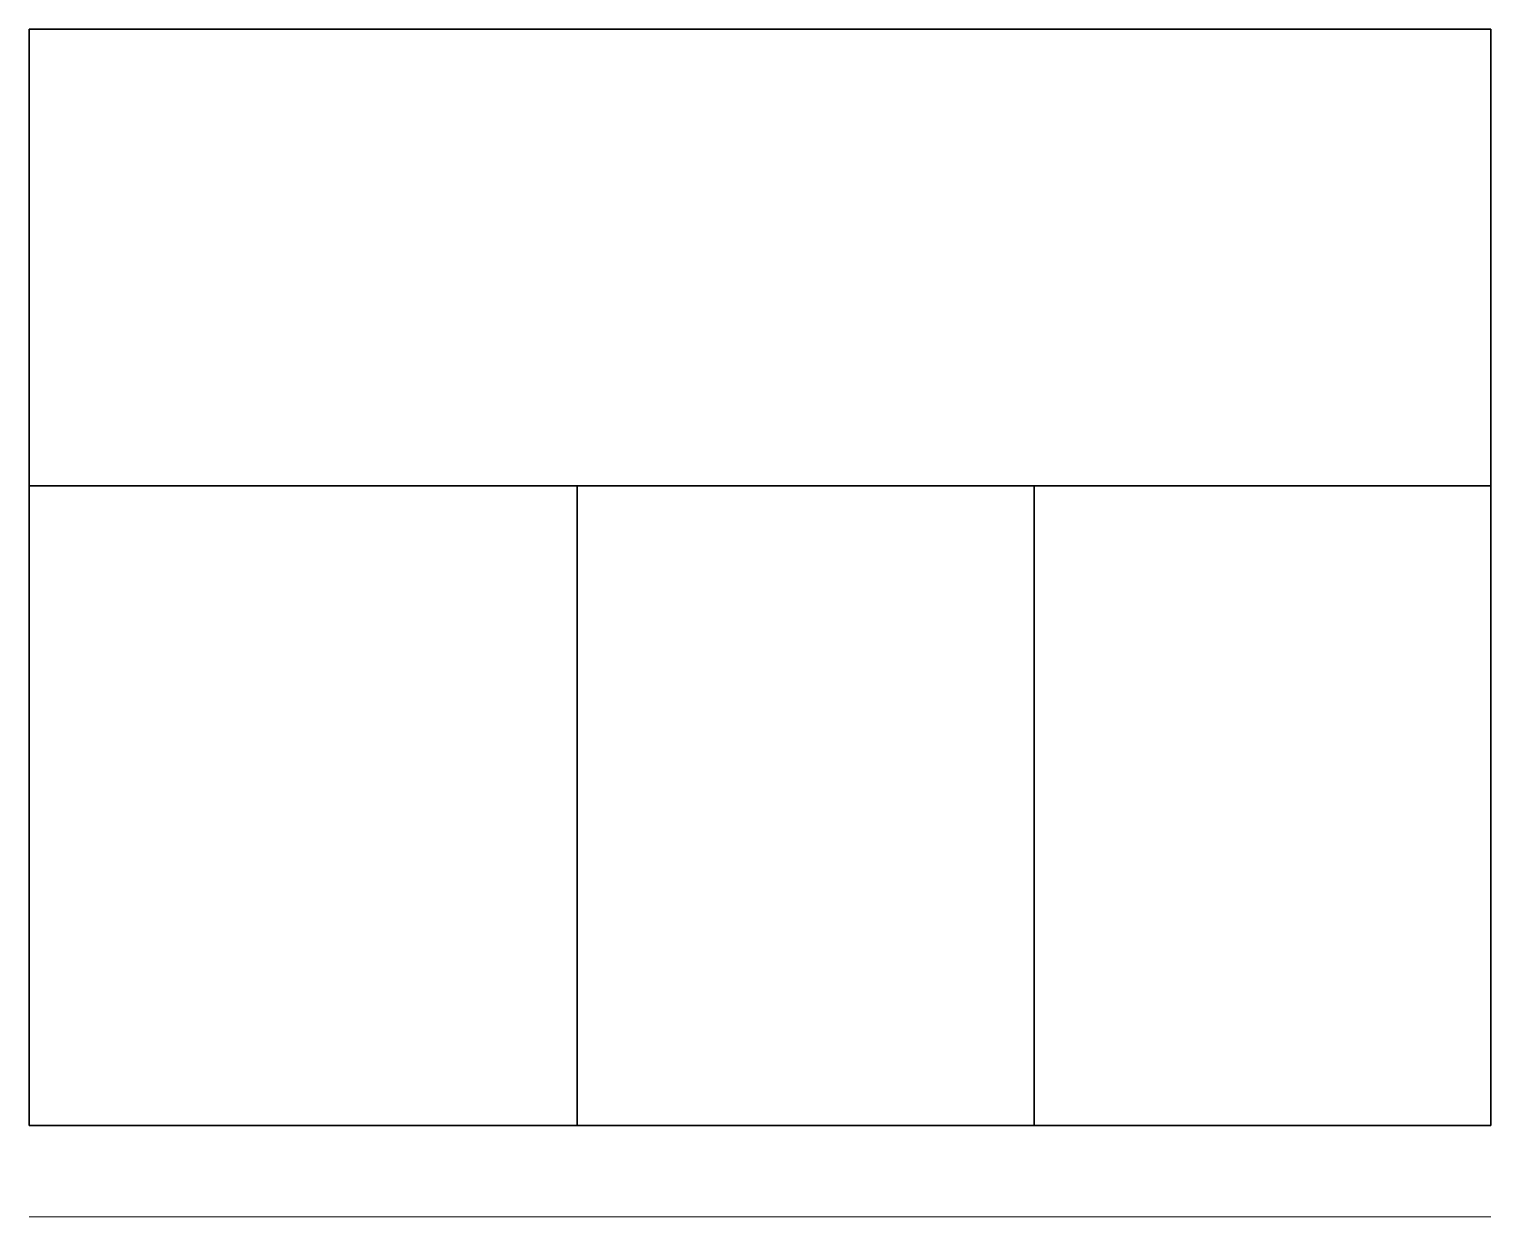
# Model space of a CAD drawing. Extents: x 0 to 8000, y -500 to 6000.
import ezdxf

# ---------------------------------------------------------------- set-up
doc = ezdxf.new("R2010")
doc.units = 0
for name, color, linetype, lineweight in [('A-DIM', 3, 'CONTINUOUS', 13), ('A-DOOR', 6, 'CONTINUOUS', 18), ('A-WALL', 7, 'CONTINUOUS', 30), ('A-WINDW', 5, 'CONTINUOUS', 13)]:
    doc.layers.add(name, color=color, linetype=linetype, lineweight=lineweight)

msp = doc.modelspace()

# ---------------------------------------------------------------- linework, layer by layer
at = {"layer": 'A-DIM'}
msp.add_line((0, -500), (8000, -500), dxfattribs=at)
at = {"layer": 'A-DOOR'}
for p, q in [((5500, 2000), (5500, 2300)), ((3000, 1500), (3000, 1800))]:
    msp.add_line(p, q, dxfattribs=at)
at = {"layer": 'A-WALL'}
for p, q in [((8000, 6000), (0, 6000)), ((0, 6000), (0, 0)), ((8000, 0), (8000, 6000)), ((0, 3500), (8000, 3500)), ((3000, 0), (3000, 3500)), ((5500, 0), (5500, 3500)), ((0, 0), (8000, 0))]:
    msp.add_line(p, q, dxfattribs=at)
at = {"layer": 'A-WINDW'}
for p, q in [((1500, 6000), (2500, 6000)), ((6000, 6000), (7000, 6000))]:
    msp.add_line(p, q, dxfattribs=at)

doc.saveas('drawing.dxf')
